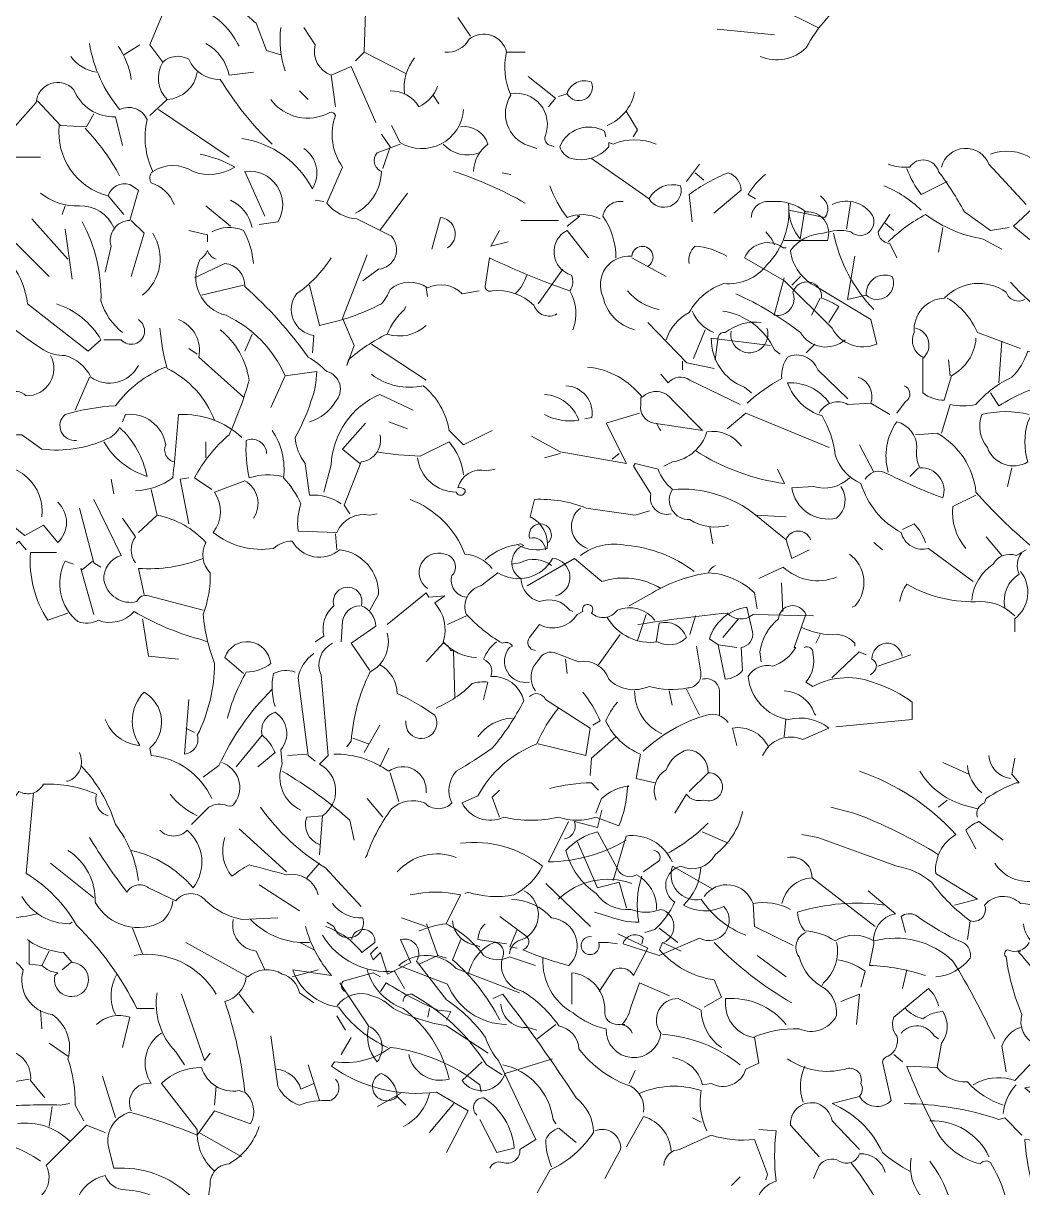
# Model space of a CAD drawing. Header units: millimetres. Extents: x 922141 to 965068, y 34629 to 256118.
# Drawn here: x 928209 to 929856, y 247158 to 249077 of the extents above; entities that cross this region are included whole.
import ezdxf

# ---------------------------------------------------------------- set-up
doc = ezdxf.new("R2010")
doc.units = ezdxf.units.MM
doc.layers.add('HATCH', color=8, linetype='Continuous', lineweight=5)
doc.layers.add('MCA__ PISCINA ELEV.', color=91, linetype='Continuous')

# ---------------------------------------------------------------- blocks, each defined once
blk = doc.blocks.new('5')
at = {"layer": 'HATCH'}
for points in [[(626992.1, 356094.1, -0.065094), (626906.7, 356200.8, -0.302765), (626854.6, 356233.9, 0.329666), (626811.9, 356229.2), (626790.6, 356257.6), (626819, 356326.4, -0.571198), (626811.9, 356388, -0.195877), (626880.7, 356347.7, -0.07106), (626911.5, 356350.1, 0.06337), (626966, 356293.2), (626982.6, 356248.2), (627006.3, 356241.1)], [(626164.8, 356286.1), (626098.5, 356319.3), (626098.5, 356312.2, -0.190887), (626013.1, 356324, -0.833832), (626074.8, 356340.6), (626091.4, 356326.4)], [(626271.5, 356343, -0.287735), (626221.7, 356338.2, 0.117233), (626145.9, 356252.9, -0.302765), (626070, 356238.7)], [(626819, 356326.4, -0.291199), (626935.2, 356260), (626937.6, 356255.3)], [(627006.3, 356286.1, 0.105927), (627013.4, 356215)], [(627096.4, 356155.7), (627089.3, 356207.9, -0.396423), (627063.2, 356257.6), (627044.2, 356286.1)], [(627409.2, 356245.8), (627378.4, 356245.8, 0.544022), (627316.8, 356267.1, -0.302765), (627276.5, 356245.8)], [(626691, 356260, 0.131805), (626740.8, 356151, -0.438385), (626785.9, 356134.4, 0.164673), (626795.3, 356049.1, 0.369919), (626793, 356030.1, -0.230438), (626830.9, 355994.5)], [(626738.5, 356255.3, -0.114899), (626759.8, 356200.8)], [(626883, 356260, -0.222656), (626921, 356207.9), (626961.3, 356212.6)], [(626702.9, 356212.6, -0.205246), (626660.2, 356238.7)], [(627226.7, 356236.3, 0.195877), (627210.1, 356177.1)], [(627378.4, 356245.8, 0.165054), (627385.5, 356174.7, 0.489075), (627414, 356091.7), (627428.2, 356087)], [(626811.9, 356229.2, 0.342072), (626819, 356167.6)], [(626868.8, 356212.6, -0.349213), (626819, 356167.6), (626790.6, 356141.5)], [(627478, 356177.1, 0.929489), (627518.3, 356196, 0.453766), (627478, 356177.1)], [(626745.6, 356091.7), (626733.7, 356139.1, -0.314392), (626665, 356184.2, 0.655212), (626603.3, 356162.8), (626546.5, 356098.8)], [(627264.7, 356188.9, -0.197815), (627233.8, 356155.7, 0.274292), (627186.4, 356181.8)], [(627589.4, 356179.4, -0.24614), (627544.4, 356124.9)], [(626989.7, 356167.6, 0.375092), (627086.9, 356146.2, -0.4142), (627096.4, 356141.5, 0.245529), (627108.2, 356056.2), (627082.1, 355996.9, 0.207123), (627131.9, 355970.8), (627188.8, 355942.4, -0.615067), (627167.5, 355887.9), (627141.4, 355868.9)], [(627385.5, 356177.1, -0.579788), (627442.4, 356108.3, 0.5), (627451.9, 356091.7), (627456.7, 356089.4)], [(627307.3, 356151, -0.561676), (627203, 356096.5), (627188.8, 356124.9)], [(626641.3, 356124.9, 0.374222), (626721.9, 356008.8), (626747.9, 355978)], [(627302.6, 356122.5, -0.374222), (627347.6, 356094.1, 0.230225), (627323.9, 356049.1)], [(627624.9, 356094.1, 0.200851), (627553.8, 356094.1), (627546.7, 356096.5), (627546.7, 356089.4, -0.283035), (627485.1, 356070.4, -0.25), (627466.1, 356089.4, -0.461945), (627539.6, 356115.4), (627542, 356105.9)], [(626683.9, 356120.2, -0.065247), (626740.8, 356041.9)], [(627044.2, 356087, -0.403595), (627058.4, 356020.6, 0.235565), (626942.3, 356103.6)], [(626368.7, 356056.2, -0.731125), (626446.9, 356060.9), (626508.5, 355994.5)], [(626449.3, 356077.5, -0.236053), (626518, 356070.4, -0.123093), (626548.8, 356091.7), (626555.9, 356079.9)], [(627203, 356094.1), (627165.1, 356079.9, 0.509216), (627172.2, 356049.1, -0.268585), (627129.6, 355980.3)], [(627274.1, 356094.1, 0.311981), (627333.4, 356079.9)], [(626281, 356060.9, 0.109772), (626316.5, 356056.2, -0.639832), (626363.9, 356049.1, -0.032562), (626406.6, 355982.7), (626449.3, 355951.9), (626480.1, 355956.6)], [(626610.5, 356072.8), (626555.9, 356072.8, -0.205246), (626537, 356060.9), (626532.2, 356060.9)], [(626795.3, 356049.1, -0.291199), (626861.7, 356049.1, 0.236053), (626930.4, 356056.2, 0.083267), (626873.6, 356077.5)], [(626311.8, 356053.8, 0.085083), (626335.5, 356011.1), (626378.2, 356032.5)], [(626980.2, 355975.6), (626947, 356049.1, -0.630219), (627001.6, 355966.1), (626970.7, 355961.4)], [(627290.7, 356049.1, -0.052475), (627409.2, 355996.9)], [(627719.8, 355980.3), (627764.8, 356018.2, 0.32254), (627743.5, 356046.7, 0.069565), (627679.5, 356011.1), (627684.2, 355966.1)], [(627805.1, 356044.3, 0.099014), (627776.6, 356011.1), (627788.5, 356004)], [(626273.9, 356025.4, -0.09819), (626335.5, 355985.1)], [(626721.9, 356008.8, -0.4142), (626757.4, 356027.7), (626771.6, 356018.2), (626757.4, 355968.5, 0.486938), (626726.6, 355925.8), (626717.1, 355883.1)], [(627449.5, 356025.4, 0.07016), (627478, 355973.2, -0.215668), (627532.5, 355970.8)], [(627613.1, 356004, 0.867294), (627665.2, 356025.4, 0.356949), (627613.1, 356004)], [(626136.4, 355937.7, -0.173203), (626117.4, 355985.1), (626176.7, 355973.2, 0.388977), (626174.3, 356004), (626169.6, 356008.8)], [(626610.5, 356013.5, 0.188675), (626674.5, 355992.2, -0.310455), (626731.3, 355956.6)], [(626188.5, 355994.5, -0.361374), (626252.5, 355980.3, -0.926025), (626219.4, 355949.5, 0.154739), (626174.3, 355947.1, 0.227997), (626119.8, 355918.7, 0.25296), (626162.5, 355859.4), (626252.5, 355804.9), (626262, 355764.6, -0.386215), (626188.5, 355790.7), (626110.3, 355868.9), (626044, 355906.8, -0.47821), (626108, 355923.4), (626112.7, 355923.4)], [(626636.5, 355831, -0.184586), (626710, 355771.7), (626688.7, 355752.8), (626589.1, 355831, 0.252197), (626513.3, 355937.7), (626487.2, 355959), (626518, 355987.4, -0.183746), (626567.8, 355932.9), (626624.7, 355876)], [(626923.3, 356001.7, -0.23912), (626958.9, 355956.6)], [(627558.6, 355906.8, 0.148438), (627537.2, 355975.6, -0.418976), (627570.4, 355999.3)], [(627843, 355996.9, -0.223068), (627807.5, 355895, -0.255432), (627736.3, 355864.2, 0.189514), (627679.5, 355816.8, 0.200989), (627641.5, 355771.7)], [(627781.4, 355973.2, -0.449585), (627814.6, 355999.3, -0.192581), (627871.5, 355982.7, -0.544022), (627907, 355935.3), (627835.9, 355935.3)], [(626283.4, 355978), (626264.4, 355949.5, 0.380188), (626283.4, 355930.5), (626295.2, 355906.8)], [(626281, 355932.9, -0.075439), (626342.6, 355978, 0.118683), (626437.4, 355937.7), (626468.2, 355921.1)], [(627255.2, 355921.1), (627269.4, 355973.2, -0.708466), (627281.3, 355923.4)], [(626679.2, 355966.1, -0.129623), (626710, 355835.7, 0.15686), (626745.6, 355783.6)], [(626961.3, 355897.4, 0.10788), (626944.7, 355951.9, 0.232346), (626892.5, 355949.5)], [(627513.5, 355906.8), (627478, 355951.9, 0.674728), (627485.1, 355878.4, -0.265564), (627482.7, 355852.3, -0.223816), (627487.5, 355788.3)], [(626190.9, 355947.1, 0.1409), (626257.3, 355821.5)], [(626795.3, 355947.1, -0.383881), (626778.7, 355845.2)], [(626899.6, 355904.5, -0.219635), (626885.4, 355918.7, -0.162277), (626873.6, 355904.5, 0.491928), (626916.2, 355812, -0.18132), (627013.4, 355712.5)], [(627148.5, 355911.6), (627108.2, 355807.3), (627127.2, 355762.3), (627115.3, 355729.1), (627117.7, 355738.6, -0.068375), (627181.7, 355781.2, -0.111496), (627210.1, 355821.5), (627212.5, 355826.3)], [(627589.4, 355788.3, -0.288467), (627537.2, 355842.8, -0.581146), (627584.6, 355909.2, -1.68454), (627610.7, 355892.6)], [(627679.5, 355897.4, -0.265564), (627688.9, 355925.8, -0.124008), (627741.1, 355909.2)], [(626864.1, 355873.7), (626913.9, 355897.4, -0.398468), (626947, 355859.4, -0.055374), (627051.3, 355743.3, -0.060379), (627082.1, 355719.6, -0.566177), (627096.4, 355669.8, -0.192581), (627053.7, 355636.6)], [(627089.3, 355906.8, -0.101715), (627032.4, 355847.6, 0.573914), (627060.8, 355778.8), (627058.4, 355750.4)], [(627461.4, 355814.4, -0.480621), (627423.5, 355828.6, 0.216949), (627354.7, 355852.3, -0.535172), (627342.9, 355859.4), (627350, 355906.8, 0.027832), (627482.7, 355852.3)], [(627411.6, 355878.4, -0.132248), (627392.7, 355847.6)], [(627835.9, 355873.7), (627819.3, 355812, 0.583817), (627850.1, 355850, -0.904022), (627897.5, 355840.5, -0.069427), (627926, 355826.3), (627909.4, 355800.2)], [(627971, 355845.2, 0.811798), (628013.7, 355876, 0.561981), (627971, 355845.2)], [(626506.2, 355838.1, -0.46698), (626475.4, 355850, 0.371078), (626373.4, 355840.5, 0.419769), (626323.7, 355783.6, 0.4142), (626337.9, 355743.3)], [(626482.5, 355866.5, 0.060379), (626615.2, 355755.1, 0.14119), (626650.8, 355745.7, -0.219635), (626693.4, 355710.1, 0.458389), (626771.6, 355729.1)], [(627053.7, 355861.8), (627070.3, 355795.4, 0.069427), (627172.2, 355831, 0.090164), (627186.4, 355854.7, -0.345688), (627248.1, 355857.1, -0.32518), (627305, 355847.6), (627333.4, 355852.3)], [(627577.5, 355852.3, 0.17009), (627629.7, 355821.5)], [(626209.9, 355771.7, -0.470993), (626136.4, 355783.6, 0.058823), (626029.7, 355847.6)], [(626378.2, 355840.5, -0.159775), (626427.9, 355783.6), (626499.1, 355757.5)], [(626008.4, 355819.1, -0.250229), (626093.7, 355755.1), (626103.2, 355748)], [(627684.2, 355819.1, 0.203461), (627719.8, 355783.6)], [(626771.6, 355804.9, -1.153), (626743.2, 355771.7), (626714.8, 355771.7)], [(626838, 355804.9, -0.36293), (626871.2, 355743.3), (626944.7, 355676.9)], [(627181.7, 355781.2, 0.276978), (627245.7, 355795.4)], [(627798, 355800.2, 0.195877), (627738.7, 355783.6, 0.4142), (627726.9, 355776.5), (627722.1, 355738.6)], [(626326, 355790.7, -0.618027), (626337.9, 355740.9), (626337.9, 355684, 0.162277), (626373.4, 355672.2), (626385.3, 355712.5, 0.259125), (626425.6, 355774.1)], [(626807.2, 355790.7, 0.04715), (626819, 355724.3, -0.188675), (626897.3, 355639)], [(626906.7, 355788.3, -0.184753), (626954.2, 355705.4, -0.04274), (626921, 355615.3, 0.091156), (626864.1, 355544.2), (626892.5, 355525.2)], [(627748.2, 355786, 1.28154), (627807.5, 355790.7)], [(626086.6, 355762.3), (625989.4, 355774.1, 0.314713), (626044, 355693.5), (626055.8, 355684)], [(626048.7, 355667.4, -0.067123), (626105.6, 355707.7, -0.178345), (626115.1, 355743.3, -0.445053), (626164.8, 355722), (626214.6, 355674.6)], [(626368.7, 355617.7), (626382.9, 355665.1, 0.111099), (626425.6, 355665.1, -0.1091), (626484.8, 355710.1, 0.122009), (626510.9, 355752.8, -0.388336), (626551.2, 355700.6, 0.081543), (626463.5, 355662.7), (626449.3, 355684)], [(626627.1, 355745.7, -0.571945), (626586.8, 355679.3, 0.380188), (626555.9, 355681.7, 0.165009), (626510.9, 355636.6, 0.14357), (626510.9, 355570.3, -0.469528), (626444.5, 355594, -0.260544), (626435.1, 355648.5, -0.122192), (626513.3, 355648.5)], [(625785.6, 355726.7, -0.204407), (625875.7, 355676.9, -0.476395), (625925.4, 355672.2), (625975.2, 355622.4), (625894.6, 355634.3, -0.4142), (625873.3, 355665.1), (625873.3, 355676.9)], [(626816.7, 355726.7, 0.140045), (626733.7, 355662.7, 0.060287), (626650.8, 355648.5, 0.737045), (626669.7, 355605.8)], [(626989.7, 355660.3), (627013.4, 355712.5), (627065.6, 355719.6, -0.083481), (627056.1, 355669.8, -0.048264), (627030, 355610.6, 0.145218), (627046.6, 355567.9), (627053.7, 355515.7, -0.169571), (627105.8, 355501.5)], [(625906.5, 355714.8), (625918.3, 355700.6, -0.388977), (625953.9, 355705.4), (626036.8, 355665.1)], [(626183.8, 355667.4, 0.264359), (626115.1, 355700.6, 0.233627), (626172, 355646.1, -0.111099), (626193.3, 355582.1, 0.208679), (626236, 355534.7, 0.198318), (626302.3, 355454.1, 0.425964), (626347.4, 355428), (626420.8, 355373.5)], [(626231.2, 355710.1, -0.4142), (626252.5, 355667.4), (626283.4, 355648.5)], [(627155.6, 355714.8, 0.223526), (627241, 355695.9, -0.183273), (627283.6, 355622.4), (627307.3, 355598.7), (627354.7, 355622.4)], [(625714.5, 355681.7, -0.294098), (625771.4, 355639, -0.162277), (625714.5, 355648.5)], [(625750, 355695.9, -0.4505), (625792.7, 355643.7), (625780.9, 355641.4)], [(626307.1, 355695.9, -0.639832), (626309.4, 355669.8), (626295.2, 355650.9)], [(627224.4, 355655.6), (627169.8, 355681.7, 0.288162), (627089.3, 355565.5), (627077.4, 355520.5)], [(626167.2, 355650.9, -0.42395), (626214.6, 355665.1), (626252.5, 355667.4)], [(626830.9, 355570.3, -0.468369), (626816.7, 355598.7, 0.402542), (626750.3, 355648.5), (626745.6, 355636.6)], [(626942.3, 355610.6, 0.201752), (626838, 355648.5, -0.004105), (626828.5, 355544.2, -0.15036), (626766.9, 355522.9)], [(626281, 355553.7, -0.226822), (626295.2, 355636.6, -0.33725), (626328.4, 355594, 0.162277), (626333.1, 355560.8, -0.523941), (626371.1, 355511, -0.027023), (626273.9, 355553.7, 0.362045), (626243.1, 355541.8)], [(626714.8, 355603.4, 0.187027), (626785.9, 355546.6, 0.158066), (626740.8, 355627.1, -0.183273), (626719.5, 355608.2, -0.142853), (626612.8, 355591.6), (626579.6, 355615.3, 0.156754), (626515.6, 355594)], [(626992.1, 355622.4, -0.17868), (627011, 355544.2, -0.077118), (627039.5, 355501.5, 0.109772), (627034.7, 355456.5), (627098.7, 355454.1, -0.366302), (627153.3, 355482.6), (627165.1, 355484.9)], [(626039.2, 355596.3, 0.287735), (625982.3, 355620, -0.28511), (625925.4, 355570.3), (625911.2, 355563.2)], [(626586.8, 355425.7), (626574.9, 355439.9, -0.359619), (626515.6, 355432.8, -0.03981), (626425.6, 355520.5, 0.243484), (626361.6, 355617.7), (626326, 355615.3)], [(627008.7, 355546.6, 0.128601), (626954.2, 355544.2, -0.07106), (626949.4, 355605.8, -0.5), (626982.6, 355586.9), (626982.6, 355584.5)], [(627169.8, 355615.3, -0.445923), (627139, 355570.3), (627110.6, 355499.2), (627120.1, 355484.9)], [(627165.1, 355586.9, 0.02652), (627236.2, 355579.7), (627283.6, 355603.4, -0.156097), (627307.3, 355548.9)], [(625963.4, 355589.2, 0.109772), (626110.3, 355534.7), (626098.5, 355558.4)], [(625923.1, 355484.9, -0.571426), (625889.9, 355518.1), (625861.4, 355563.2), (625863.8, 355567.9), (625901.7, 355558.4, 0.128281), (625925.4, 355525.2, 0.610291), (625953.9, 355475.5, 0.213028), (626017.9, 355466)], [(626638.9, 355503.9, -0.43042), (626638.9, 355437.5), (626615.2, 355466), (626584.4, 355449.4, -0.225433), (626520.4, 355563.2, -0.515198), (626612.8, 355480.2)], [(627231.5, 355577.4, 0.372406), (627295.5, 355520.5, 1), (627309.7, 355525.2, 0.236053), (627297.8, 355527.6, -0.406204), (627345.2, 355556), (627359.5, 355558.4)], [(625925.4, 355525.2, -0.189346), (626062.9, 355482.6), (626112.7, 355480.2)], [(626217, 355544.2, -0.276978), (626157.7, 355530), (626122.2, 355527.6, 0.438309), (626195.7, 355477.8, 0.402649), (626202.8, 355530)], [(626961.3, 355477.8, 0.441986), (626947, 355539.4), (626897.3, 355520.5, -0.321045), (626894.9, 355454.1, 0.212204), (626994.4, 355428, -0.178864), (627025.3, 355439.9, 0.475876), (627103.5, 355425.7, -0.382843), (627167.5, 355352.2), (627153.3, 355326.1)], [(625671.8, 355432.8, 0.190704), (625719.2, 355428, 0.32045), (625690.8, 355480.2), (625697.9, 355508.6, -0.108139), (625783.2, 355494.4), (625863.8, 355482.6), (625887.5, 355489.7)], [(626425.6, 355515.7), (626387.7, 355496.8, 0.212433), (626409, 355428)], [(626698.2, 355508.6), (626743.2, 355416.2, 0.352264), (626714.8, 355375.9, 0.436615), (626769.3, 355340.3, -0.4142), (626788.2, 355349.8), (626878.3, 355326.1)], [(627354.7, 355394.9, 0.195877), (627309.7, 355418.6, 0.210526), (627219.6, 355508.6)], [(625773.7, 355494.4, 0.601303), (625785.6, 355428)], [(626062.9, 355482.6), (626112.7, 355442.3, -0.707504), (626153, 355442.3)], [(626342.6, 355437.5, 0.105927), (626323.7, 355468.3), (626304.7, 355458.9)], [(626745.6, 355477.8), (626766.9, 355447, 0.337067), (626766.9, 355404.3)], [(626802.5, 355482.6, -0.162277), (626883, 355437.5, 0.333328), (626890.2, 355387.7, -0.094925), (626878.3, 355319, 0.06897), (626897.3, 355238.4, -0.113541), (626868.8, 355119.9, -0.475571), (626847.5, 355089.1), (626854.6, 355179.2)], [(627447.2, 355437.5, 1.742661), (627416.4, 355444.6, -0.489075), (627442.4, 355425.7)], [(625773.7, 355416.2, -0.221848), (625849.6, 355432.8, -0.14212), (625961, 355390.1)], [(627342.9, 355409.1, -0.154541), (627402.1, 355435.2), (627406.9, 355432.8, 0.63501), (627402.1, 355378.3, 0.330444), (627432.9, 355340.3, -0.330673), (627482.7, 355326.1), (627487.5, 355323.8)], [(625906.5, 355361.7, 0.219223), (625809.3, 355373.5), (625764.3, 355411.5), (625686, 355366.4)], [(626217, 355418.6, -0.439896), (626226.5, 355333.2), (626221.7, 355330.9)], [(626418.5, 355342.7, -0.224854), (626454, 355402, -0.369919), (626491.9, 355416.2), (626508.5, 355425.7)], [(626496.7, 355418.6), (626501.4, 355420.9, 0.295303), (626496.7, 355385.4, 0.310745), (626473, 355330.9)], [(626655.5, 355321.4), (626622.3, 355309.5, -0.164963), (626593.9, 355420.9), (626636.5, 355420.9)], [(626878.3, 355411.5, -0.111862), (626771.6, 355394.9), (626781.1, 355352.2)], [(627312.1, 355347.5, -0.465973), (627288.4, 355383, 0.599991), (627276.5, 355418.6, 0.868866), (627248.1, 355361.7)], [(627416.4, 355207.6, -0.707504), (627383.2, 355264.5), (627387.9, 355266.9, 0.4142), (627371.3, 355271.6, -0.068298), (627312.1, 355319, -0.445358), (627335.8, 355366.4), (627364.2, 355387.7, 0.43335), (627454.3, 355411.5, -0.847122), (627459, 355349.8)], [(625726.3, 355399.6, 0.293442), (625674.2, 355404.3), (625660, 355402)], [(625996.6, 355399.6, 0.199997), (625984.7, 355387.7, 0.099014), (625892.3, 355354.6), (625854.3, 355333.2)], [(626067.7, 355378.3), (626108, 355397.2, 0.29216), (626195.7, 355380.6)], [(626665, 355402), (626650.8, 355406.7, 0.351456), (626672.1, 355307.2, 0.213242), (626705.3, 355309.5, 0.311981), (626764.5, 355323.8, 0.064545), (626871.2, 355278.7), (626885.4, 355274)], [(625984.7, 355387.7, -0.180374), (626060.6, 355354.6), (626065.3, 355328.5)], [(626499.1, 355390.1, -0.416779), (626489.6, 355311.9), (626489.6, 355290.6)], [(626300, 355340.3, -0.131805), (626311.8, 355368.8, 0.144669), (626432.7, 355340.3, -0.202515), (626489.6, 355316.6)], [(627063.2, 355274), (627077.4, 355283.5, -0.291199), (627094, 355333.2, -1.369736), (627139, 355333.2, -0.310577), (627162.7, 355300), (627122.4, 355271.6), (627153.3, 355226.6)], [(627328.7, 355247.9, -0.206955), (627274.1, 355274, 0.265884), (627259.9, 355338), (627276.5, 355349.8), (627250.4, 355347.5), (627245.7, 355354.6), (627181.7, 355302.4)], [(627425.8, 355259.8, -0.608597), (627416.4, 355281.1), (627432.9, 355302.4, 0.398361), (627494.6, 355319), (627504.1, 355323.8, -1.838135), (627518.3, 355321.4, 0.452606), (627560.9, 355326.1, -0.342133), (627622.6, 355309.5)], [(627800.3, 355086.7, -0.411011), (627866.7, 355112.8), (627909.4, 355131.8, 0.236053), (627843, 355146, -0.344452), (627776.6, 355217.1, -0.343094), (627816.9, 355233.7, 0.174149), (627854.9, 355264.5), (627852.5, 355264.5), (627871.5, 355319, 0.795105), (627826.4, 355311.9, 0.184158), (627795.6, 355257.4), (627798, 355240.8)], [(625868.6, 355302.4, -0.01561), (626015.5, 355321.4, 0.396576), (626058.2, 355319), (626157.7, 355316.6)], [(627136.7, 355333.2, 0.392273), (627108.2, 355307.2), (627105.8, 355274)], [(627726.9, 355269.2), (627738.7, 355212.3, 0.200851), (627767.2, 355226.6), (627764.8, 355264.5, 0.4142), (627783.8, 355290.6), (627774.3, 355330.9, 0.293182), (627712.6, 355278.7), (627726.9, 355269.2)], [(627544.4, 355314.3, 0.31044), (627627.3, 355274, 0.343094), (627674.7, 355281.1, 0.395645), (627629.7, 355304.8), (627624.9, 355274)], [(627864.3, 355297.7, 0.123093), (627923.6, 355285.8, -0.200851), (627952, 355271.6), (627952, 355266.9)], [(627181.7, 355288.2, -0.351135), (627153.3, 355224.2, 0.097107), (627122.4, 355110.4), (627115.3, 355100.9)], [(626918.6, 355148.3, -0.07106), (626949.4, 355224.2, 0.162277), (626989.7, 355238.4, 0.808411), (626913.9, 355247.9), (626944.7, 355221.8)], [(627091.6, 355271.6, 0.408936), (627072.7, 355219.5), (627084.5, 355086.7), (627070.3, 355072.5, -0.562729), (627075, 354987.2), (627070.3, 354923.2)], [(627361.8, 355274, 0.133911), (627340.5, 355245.5, -0.4142), (627352.4, 355217.1, -0.357651), (627406.9, 355176.8, -0.055939), (627354.7, 355098.6, -0.018173), (627295.5, 355060.6, 0.312881), (627288.4, 355008.5, -0.422043), (627243.3, 355008.5, 0.276978), (627188.8, 354999, 0.073212), (627148.5, 354923.2), (627146.1, 354918.4)], [(627245.7, 355240.8), (627274.1, 355271.6, -0.236053), (627286, 355259.8), (627290.7, 355259.8), (627293.1, 355181.5)], [(627425.8, 355193.4, -0.379791), (627430.6, 355243.2, -0.4142), (627461.4, 355255), (627496.9, 355240.8, -0.389816), (627546.7, 355212.3, 0.312363), (627613.1, 355200.5, 0.116379), (627677.1, 355198.1, 0.450806), (627698.4, 355224.2), (627691.3, 355266.9)], [(627869.1, 355264.5, -0.618027), (627883.3, 355255, -0.236053), (627871.5, 355207.6), (627883.3, 355200.5, -0.229126), (627987.6, 355205.2, -0.081085), (628046.9, 355174.4), (628046.9, 355146), (627921.2, 355134.1)], [(628030.3, 355250.3, 0.949219), (627980.5, 355245.5, -0.561981), (627982.9, 355224.2), (627978.1, 355219.5)], [(627060.8, 355255, 0.186035), (627034.7, 355214.7), (627051.3, 355086.7), (627063.2, 355077.2)], [(627030, 355224.2, 0.204086), (626994.4, 355221.8, 0.128601), (626996.8, 355167.3)], [(627169.8, 355236.1, -0.265564), (627198.3, 355188.6, -0.053894), (627259.9, 355153.1, -1.404007), (627212.5, 355143.6)], [(627262.3, 355164.9, 0.100723), (627321.5, 355205.2, -0.099014), (627347.6, 355207.6), (627340.5, 355179.2)], [(627700.8, 355212.3, -0.512512), (627729.2, 355191), (627729.2, 355153.1)], [(626717.1, 355146, 0.294098), (626774, 355103.3, -0.356445), (626781.1, 355191, -0.515518), (626790.6, 355098.6), (626793, 355086.7, -0.26799), (626892.5, 355015.6)], [(626992.1, 355195.8, 0.089996), (626904.4, 355070.1), (626878.3, 355051.2)], [(627416.4, 355183.9, -0.526016), (627442.4, 355179.2), (627515.9, 355131.8), (627508.8, 355086.7), (627430.6, 355105.7)], [(627504.1, 355191, -0.073669), (627532.5, 355143.6), (627520.7, 355136.5)], [(627589.4, 355193.4, 0.295624), (627634.4, 355122.3)], [(627835.9, 355193.4, -0.312363), (627885.7, 355155.5), (627888, 355153.1)], [(627463.8, 355164.9, 0.07106), (627428.2, 355105.7, 0.175064), (627331, 355020.4), (627305, 355008.5, 0.402115), (627373.7, 354984.8, 0.105255), (627463.8, 354984.8, 0.153839), (627525.4, 354984.8), (627563.3, 354970.6, 0.094879), (627577.5, 355034.6), (627579.9, 355036.9, 0.149368), (627534.9, 355015.6), (627525.4, 354991.9)], [(627560.9, 355174.4, 0.078461), (627542, 355143.6, 0.192581), (627598.9, 355089.1), (627591.8, 355048.8), (627622.6, 355041.7)], [(627039.5, 354996.7, -0.392685), (627008.7, 355072.5), (627006.3, 355096.2, 0.462433), (626996.8, 355157.8, 0.388611), (626975.5, 355119.9), (626932.8, 355067.8)], [(627387.9, 355148.3, 0.228745), (627331, 355117.5)], [(627603.6, 355093.8, -0.120819), (627707.9, 355153.1, -0.32045), (627743.5, 355141.2)], [(627809.8, 355100.9, 0.333328), (627750.6, 355131.8), (627757.7, 355103.3)], [(626975.5, 355119.9, -0.133911), (626996.8, 355091.5), (626968.4, 355067.8)], [(626446.9, 355086.7, 0.359894), (626482.5, 355048.8)], [(626674.5, 355091.5, -0.442062), (626655.5, 355044.1), (626653.1, 355044.1)], [(627245.7, 355025.1, 0.657059), (627184.1, 355060.6, 0.158676), (627094, 355089.1)], [(627624.9, 355013.2, -0.381241), (627641.5, 355063, -0.242432), (627677.1, 355096.2, -0.411041), (627710.3, 355058.3, -1.205917), (627703.2, 355013.2, -0.302765), (627674.7, 355022.7), (627655.8, 354991.9)], [(626411.4, 355070.1, 0.19429), (626435.1, 355025.1)], [(626427.9, 354984.8, -0.4142), (626439.8, 355008.5), (626442.2, 355015.6, -0.054977), (626491.9, 355041.7), (626496.7, 355041.7), (626484.8, 355055.9), (626489.6, 355082)], [(626676.8, 355070.1, -0.119873), (626733.7, 354972.9, -0.140823), (626771.6, 354880.5)], [(626909.1, 355074.9, -0.509735), (626930.4, 355008.5, -0.4142), (626918.6, 355003.8, 0.236053), (626887.8, 355001.4), (626859.3, 354972.9)], [(626233.6, 355060.6, -0.127472), (626392.4, 354956.4, 0.28537), (626359.2, 354892.4), (626427.9, 354849.7), (626390, 354840.2)], [(626333.1, 355060.6, 0.178864), (626401.9, 355006.1), (626427.9, 354999)], [(627008.7, 355060.6, -0.050766), (627120.1, 354980.1), (627127.2, 354946.9)], [(626721.9, 354987.2, -0.424515), (626702.9, 355022.7, 0.116867), (626615.2, 355039.3, -0.427689), (626574.9, 355027.5, 0.056946), (626548.8, 354977.7, 0.228043), (626541.7, 354927.9, -0.133911), (626525.1, 354880.5, -0.309006), (626456.4, 354909)], [(627449.5, 355032.2, -0.063126), (627518.3, 355041.7), (627530.1, 355029.8)], [(626598.6, 355025.1), (626586.8, 354892.4, -0.126938), (626669.7, 354807, -0.08429), (626769.3, 354669.6), (626797.7, 354669.6)], [(626868.8, 354987.2, -0.109772), (626823.8, 355022.7)], [(625809.3, 354996.7), (625802.2, 354968.2), (625764.3, 354977.7, -0.457672), (625747.7, 354949.2)], [(626363.9, 354923.2, 0.047653), (626224.1, 354991.9), (626186.2, 355001.4)], [(626973.1, 355001.4, 0.104599), (627079.8, 354901.8), (627139, 354837.8)], [(627767.2, 354994.3, -0.179291), (627722.1, 354923.2, -0.400864), (627665.2, 354904.2, 0.659393), (627655.8, 354845, -0.093369), (627622.6, 354799.9), (627606, 354795.2)], [(626425.6, 354932.7), (626409, 354963.5, -0.105927), (626430.3, 354977.7), (626470.6, 354946.9)], [(627075, 354987.2), (627049, 354984.8, 0.4142), (627070.3, 354939.8)], [(627480.4, 354977.7), (627447.2, 354911.3, 0.129883), (627575.2, 354946.9)], [(627710.3, 354975.3, -0.072525), (627643.9, 354925.5)], [(625899.4, 354833.1, 0.286789), (625866.2, 354890, -0.355026), (625837.7, 354894.7), (625802.2, 354961.1, 0.140884), (625750, 354930.3, 0.188675), (625799.8, 354859.2, 0.273026), (625856.7, 354833.1, 0.190887), (625906.5, 354833.1, -0.694305), (625911.2, 354778.6)], [(626416.1, 354814.1, -0.074173), (626352.1, 354878.1, 0.134918), (626295.2, 354904.2), (626164.8, 354951.6), (626138.8, 354956.4)], [(626691, 354951.6, 0.024551), (626752.7, 354861.5, -0.444702), (626788.2, 354868.7), (626833.3, 354847.3, -0.477066), (626883, 354847.3, 0.14386), (626942.3, 354816.5), (627001.6, 354818.9)], [(626759.8, 354930.3, -0.162277), (626861.7, 354868.7, 0.401016), (626852.2, 354963.5, -0.422043), (626807.2, 354963.5)], [(627067.9, 354856.8, 0.407928), (627015.8, 354890, 0.002823), (626954.2, 354906.6, 0.039932), (626925.7, 354887.6, -0.257309), (626913.9, 354951.6)], [(627651, 354911.3, 0.339569), (627575.2, 354954), (627553.8, 354880.5)], [(627302.6, 354942.1, -0.199997), (627437.7, 354904.2, -0.15036), (627390.3, 354856.8, -0.124512), (627314.4, 354861.5), (627309.7, 354859.2)], [(625894.6, 354930.3, -0.5), (625904.1, 354913.7), (625878, 354894.7)], [(626115.1, 354918.4, -0.482544), (626155.4, 354885.2), (626259.7, 354804.7)], [(626655.5, 354930.3, -0.263596), (626700.5, 354845, 0.423767), (626811.9, 354814.1, 0.172653), (626828.5, 354847.3)], [(627295.5, 354918.4, 0.319672), (627198.3, 354894.7)], [(625991.8, 354866.3), (625925.4, 354904.2, 0.583786), (625972.8, 354849.7, 0.153824), (626046.3, 354790.4)], [(627698.4, 354901.8, -0.191666), (627670, 354840.2, 0.249695), (627736.3, 354837.8, -0.848816), (627696.1, 354785.7), (627629.7, 354757.3), (627570.4, 354776.2, -0.566177), (627603.6, 354785.7), (627601.2, 354776.2)], [(626119.8, 354833.1, 0.176163), (626058.2, 354842.6, 0.613464), (625977.6, 354854.4)], [(626155.4, 354885.2, 0.338043), (626105.6, 354842.6)], [(627463.8, 354849.7, -0.285538), (627584.6, 354875.8)], [(627601.2, 354887.6, 0.128769), (627596.5, 354811.8, -0.083481), (627546.7, 354821.2), (627523, 354828.4)], [(626247.8, 354863.9), (626292.8, 354826, 0.397079), (626257.3, 354776.2), (626250.2, 354740.7, -0.07016), (626342.6, 354724.1)], [(626605.7, 354826, -0.053406), (626555.9, 354818.9, 0.21463), (626499.1, 354842.6, 0.441071), (626439.8, 354840.2, -0.630219), (626416.1, 354814.1), (626411.4, 354783.3)], [(626579.6, 354854.4, 0.26712), (626657.9, 354809.4), (626662.6, 354811.8)], [(627219.6, 354856.8, -0.114365), (627302.6, 354856.8), (627278.9, 354809.4, 0.062256), (627233.8, 354797.5)], [(627406.9, 354863.9, -0.686554), (627397.4, 354781, 0.276978), (627383.2, 354759.6)], [(625641, 354821.2), (625686, 354788.1, -0.535172), (625678.9, 354766.7, 0.047256), (625754.8, 354740.7, 0.640396), (625726.3, 354818.9, 0.207474), (625660, 354849.7)], [(626456.4, 354619.8, 0.029816), (626387.7, 354747.8, 0.260925), (626257.3, 354781, 0.296661), (626193.3, 354781, 0.142853), (626143.5, 354797.5, -0.178864), (626131.7, 354828.4, -0.110352), (626276.2, 354840.2)], [(627091.6, 354842.6, 0.252609), (627141.4, 354818.9, -1.031723), (627094, 354804.7), (627082.1, 354811.8)], [(626359.2, 354721.7, 0.205246), (626416.1, 354752.5, 0.427887), (626397.1, 354781, -0.040466), (626326, 354823.6, 0.297256), (626302.3, 354821.2), (626309.4, 354795.2)], [(626928.1, 354816.5, 0.450653), (626966, 354764.4), (626980.2, 354733.5)], [(626956.5, 354816.5, 0.220718), (627053.7, 354778.6)], [(625321, 354804.7, 0.115112), (625363.7, 354724.1), (625299.7, 354733.5, 0.280411), (625375.5, 354671.9, 0.134369), (625456.1, 354605.6)], [(625396.9, 354783.3, -1), (625434.8, 354778.6), (625413.5, 354762, 0.148804), (625354.2, 354804.7)], [(625562.8, 354814.1, 0.354019), (625603.1, 354773.8), (625607.8, 354771.5)], [(626503.8, 354809.4, 0.178345), (626520.4, 354776.2, -0.123093), (626582, 354733.5, 0.469498), (626629.4, 354660.1, -0.327362), (626655.5, 354586.6, -0.091522), (626667.3, 354510.7), (626681.6, 354484.7)], [(627278.9, 354809.4, -0.11586), (627340.5, 354757.3, 0.276978), (627383.2, 354754.9), (627425.8, 354740.7)], [(627342.9, 354809.4, 0.197815), (627331, 354783.3), (627378.4, 354776.2)], [(625624.4, 354406.4, -0.4142), (625645.7, 354415.9, 0.535172), (625674.2, 354437.3), (625700.3, 354453.9), (625638.6, 354584.2, -0.101349), (625617.3, 354622.1, 0.093979), (625553.3, 354683.8), (625503.5, 354747.8, 0.700424), (625477.5, 354783.3), (625494.1, 354745.4), (625456.1, 354726.4), (625444.3, 354762), (625432.4, 354750.1), (625427.7, 354759.6), (625439.5, 354771.5)], [(625577, 354783.3), (625562.8, 354750.1, -0.096817), (625641, 354650.6)], [(625588.9, 354726.4, -0.239471), (625631.5, 354778.6, -0.535172), (625645.7, 354754.9, 0.448837), (625678.9, 354698, -0.101624), (625738.2, 354641.1, -0.336868), (625771.4, 354603.2, 0.147644), (625856.7, 354541.6, -0.312363), (625878, 354498.9)], [(625804.6, 354698), (625828.3, 354733.5, -0.40065), (625861.4, 354724.1), (625885.1, 354769.1), (625835.4, 354792.8)], [(625939.7, 354764.4), (625908.9, 354778.6), (625904.1, 354766.7, 0.183212), (625994.2, 354717), (626006, 354688.5), (625977.6, 354671.9)], [(625994.2, 354778.6, 0.069427), (626122.2, 354679)], [(626145.9, 354795.2, 0.506393), (626134, 354754.9, 0.209167), (626176.7, 354702.7, -0.255371), (626195.7, 354657.7, -0.402908), (626134, 354636.4, 0.110184), (626058.2, 354622.1, -0.394608), (626013.1, 354686.1, -0.243835), (626112.7, 354643.5)], [(626195.7, 354778.6, -0.276978), (626174.3, 354712.2), (626172, 354707.5)], [(626513.3, 354778.6, -0.4142), (626477.7, 354766.7, 0.618027), (626475.4, 354754.9, 0.069748), (626501.4, 354660.1, 0.386597), (626525.1, 354610.3), (626532.2, 354596.1), (626489.6, 354551, 0.199997), (626430.3, 354548.7), (626420.8, 354543.9)], [(626591.5, 354781, 0.126938), (626648.4, 354762), (626662.6, 354745.4, -2.801407), (626634.2, 354724.1), (626638.9, 354728.8, -0.184647), (626612.8, 354740.7), (626591.5, 354743), (626591.5, 354781), (626589.1, 354783.3), (626591.5, 354781)], [(626849.9, 354778.6), (626951.8, 354721.7, -0.331253), (627008.7, 354726.4, -0.281357), (627037.1, 354695.6), (627060.8, 354679)], [(627075, 354790.4, 0.288147), (627193.6, 354731.2), (627210.1, 354702.7)], [(627518.3, 354788.1, 3.659897), (627530.1, 354778.6, -0.062256), (627560.9, 354776.2)], [(626499.1, 354764.4), (626494.3, 354764.4, -0.068161), (626541.7, 354698), (626544.1, 354693.3)], [(626764.5, 354757.3, -0.312363), (626899.6, 354693.3)], [(625712.1, 354752.5, 0.287247), (625761.9, 354662.4, 0.123093), (625816.4, 354636.4, 0.976303), (625906.5, 354629.3, -0.635345), (625934.9, 354686.1), (625972.8, 354667.2, 0.24231), (626006, 354605.6)], [(626198, 354750.1, -0.108231), (626243.1, 354731.2), (626236, 354705.1)], [(627378.4, 354643.5, -0.305054), (627281.3, 354709.8), (627200.7, 354740.7, -0.399139), (627295.5, 354735.9), (627399.8, 354695.6)], [(625385, 354698, -0.442368), (625382.6, 354714.6), (625432.4, 354728.8), (625444.3, 354721.7)], [(625759.5, 354676.7), (625759.5, 354728.8, -0.385712), (625814, 354667.2, 0.477066), (625835.4, 354643.5, -0.33638), (625859.1, 354629.3)], [(626949.4, 354721.7, -0.311386), (626913.9, 354681.4, -0.057175), (626947, 354532.1, -0.353287), (626956.5, 354479.9), (626897.3, 354501.3), (626868.8, 354461, 0.031662), (626757.4, 354498.9, 0.432632), (626724.2, 354434.9), (626731.3, 354406.4, -0.213181), (626857, 354361.4), (626885.4, 354359)], [(626736.1, 354726.4, 0.249695), (626733.7, 354660.1)], [(627148.5, 354733.5, 0.232086), (627207.8, 354669.6, -0.182709), (627283.6, 354553.4, -0.435181), (627217.3, 354593.7)], [(625444.3, 354698), (625453.8, 354712.2, 0.042496), (625539.1, 354667.2), (625560.4, 354664.8), (625553.3, 354650.6)], [(625847.2, 354643.5), (625842.5, 354643.5, 0.143326), (625856.7, 354671.9), (625870.9, 354712.2), (625920.7, 354690.9)], [(626363.9, 354674.3, 0.135742), (626347.4, 354702.7), (626290.5, 354655.3, 0.292984), (626295.2, 354624.5, -0.350769), (626281, 354591.3, 0.265564), (626271.5, 354581.8), (626285.7, 354517.9, -0.492645), (626233.6, 354525), (626188.5, 354513.1, -0.188202), (626271.5, 354432.5, 0.060379), (626316.5, 354401.7)], [(625373.2, 354674.3, -0.343094), (625430.1, 354690.9, -0.119873), (625465.6, 354669.6, 0.072937), (625553.3, 354641.1), (625622, 354596.1)], [(625629.2, 354686.1), (625645.7, 354693.3, -0.020126), (625766.6, 354522.6, -0.233566), (625795.1, 354465.7, -0.147736), (625724, 354404.1), (625702.6, 354366.2)], [(626551.2, 354681.4, -0.323273), (626553.6, 354600.8, -0.421936), (626593.9, 354551), (626617.6, 354522.6)], [(626802.5, 354695.6, 0.238983), (626833.3, 354598.4), (626847.5, 354577.1)], [(627207.8, 354681.4, -0.45993), (627222, 354693.3, -0.128891), (627345.2, 354577.1), (627371.3, 354560.5)], [(626309.4, 354669.6, 0.135742), (626337.9, 354653, -0.15036), (626371.1, 354664.8, -0.317581), (626368.7, 354612.7), (626361.6, 354572.4)], [(627369, 354676.7, 0.427887), (627414, 354638.7), (627428.2, 354634)], [(626702.9, 354643.5, -0.28447), (626757.4, 354655.3), (626745.6, 354605.6)], [(625908.9, 354626.9, -0.154587), (626036.8, 354577.1)], [(626302.3, 354629.3, -0.517242), (626356.8, 354624.5), (626363.9, 354619.8)], [(626499.1, 354638.7, 0.236053), (626468.2, 354607.9), (626475.4, 354565.3)], [(626809.6, 354629.3, 0.418655), (626793, 354546.3, 0.58699), (626759.8, 354501.3)], [(626989.7, 354624.5), (627001.6, 354541.6, 0.213242), (627037.1, 354510.7, -0.113876), (627086.9, 354517.9, 0.548935), (627096.4, 354553.4)], [(627150.9, 354641.1, -0.481094), (627165.1, 354581.8, -0.236053), (627150.9, 354641.1)], [(625553.3, 354432.5), (625588.9, 354501.3), (625536.7, 354532.1, -0.190338), (625363.7, 354574.7), (625368.4, 354581.8, 0.198761), (625460.9, 354605.6, -0.137604), (625607.8, 354543.9), (625610.2, 354532.1)], [(626060.6, 354622.1), (626067.7, 354579.5), (626046.3, 354570, -0.485703), (625989.4, 354546.3), (625975.2, 354543.9, 0.302078), (625925.4, 354589)], [(626115.1, 354586.6, 0.218613), (626209.9, 354570, -0.630219), (626236, 354546.3, -0.323349), (626233.6, 354525)], [(627338.1, 354581.8), (627305, 354551, 0.620941), (627376.1, 354562.9), (627454.3, 354586.6)], [(625645.7, 354577.1, -0.316437), (625728.7, 354487), (625733.5, 354479.9)], [(626143.5, 354574.7, 0.201462), (626141.1, 354515.5)], [(626470.6, 354510.7, -0.131912), (626411.4, 354548.7, -0.252609), (626361.6, 354572.4), (626311.8, 354574.7, 0.040344), (626366.3, 354458.6, 0.173447), (626432.7, 354413.6, -0.442368), (626449.3, 354415.9, -0.127899), (626482.5, 354309.3)], [(626897.3, 354401.7, -0.2388), (626868.8, 354470.4), (626809.6, 354546.3, -0.19635), (626875.9, 354572.4, 0.381973), (626937.6, 354534.4), (626944.7, 354532.1)], [(626999.2, 354570, -0.298172), (627039.5, 354536.8), (627060.8, 354546.3)], [(626591.5, 354553.4), (626506.2, 354539.2), (626541.7, 354508.4, -0.022705), (626643.6, 354510.7), (626657.9, 354513.1)], [(627198.3, 354525, -1.246613), (627172.2, 354562.9, -0.271484), (627198.3, 354525)], [(625524.9, 354529.7, -0.225525), (625482.2, 354475.2)], [(625870.9, 354529.7, -0.186752), (625972.8, 354534.4, 0.162277), (625982.3, 354468.1)], [(626491.9, 354543.9, 0.175797), (626470.6, 354496.5)], [(625603.1, 354494.1, -0.705521), (625614.9, 354522.6, -0.227432), (625664.7, 354439.6), (625636.3, 354432.5), (625607.8, 354487)], [(626167.2, 354425.4), (626119.8, 354477.6, -0.52124), (626164.8, 354513.1, -0.265564), (626188.5, 354484.7), (626233.6, 354437.3)], [(626307.1, 354513.1, -0.078644), (626463.5, 354487), (626473, 354489.4), (626501.4, 354461)], [(625923.1, 354434.9, 0.313461), (625878, 354491.8), (625849.6, 354442)], [(625726.3, 354408.8, -0.111496), (625716.9, 354453.9, -0.209167), (625738.2, 354472.8), (625766.6, 354449.1)], [(625797.4, 354468.1, -0.561981), (625840.1, 354437.3), (625814, 354389.9)], [(626067.7, 354470.4), (626096.1, 354468.1, 0.057175), (626096.1, 354385.1, 0.162277), (626070, 354366.2), (626062.9, 354349.6)], [(626349.7, 354484.7, -0.302521), (626446.9, 354425.4)], [(626717.1, 354465.7), (626686.3, 354477.6), (626619.9, 354411.2, -0.481003), (626591.5, 354349.6, 0.189514), (626584.4, 354235.8), (626586.8, 354183.6, -0.225006), (626541.7, 354223.9), (626501.4, 354209.7), (626484.8, 354159.9)], [(626657.9, 354451.5, 0.233566), (626572.5, 354479.9)], [(626970.7, 354475.2, -0.183853), (626921, 354413.6, 0.432068), (626890.2, 354378, 0.082748), (626887.8, 354351.9, -0.191574), (626899.6, 354240.5, -0.063126), (626909.1, 354171.8, 0.426727), (626899.6, 354129.1), (626899.6, 354122)], [(625911.2, 354411.2, -0.388977), (625937.3, 354437.3), (625989.4, 354461, 0.105927), (626060.6, 354453.9), (626081.9, 354397), (626079.5, 354387.5)], [(626610.5, 354418.3, 0.142853), (626506.2, 354453.9, 0.087555), (626537, 354325.9), (626532.2, 354311.6), (626577.3, 354299.8)], [(626276.2, 354399.3, 0.361526), (626233.6, 354430.2, -0.489075), (626200.4, 354418.3, 0.37204), (626167.2, 354411.2), (626157.7, 354389.9)], [(626219.4, 354415.9, -0.06636), (626292.8, 354292.7), (626288.1, 354266.6)], [(626318.9, 354423, 0.236053), (626337.9, 354356.7), (626359.2, 354306.9), (626328.4, 354257.1)], [(626349.7, 354418.3, -0.148697), (626394.8, 354290.3, -0.668716), (626394.8, 354254.7), (626371.1, 354228.7)], [(626596.2, 354171.8, 0.211075), (626627.1, 354181.3), (626627.1, 354318.7, -0.315536), (626669.7, 354351.9, -0.265564), (626717.1, 354394.6, 0.32518), (626750.3, 354370.9, -0.206253), (626835.6, 354330.6), (626852.2, 354361.4)]]:
    blk.add_lwpolyline(points, format="xyb", dxfattribs=at)
for points in [[(627146.1, 356312.2), (627143.8, 356245.8), (627129.6, 356231.6)], [(627319.2, 356271.9), (627297.8, 356302.7)], [(625998.9, 356283.7), (626093.7, 356274.2)], [(626747.9, 356241.1), (626774, 356257.6)], [(627143.8, 356245.8), (627212.5, 356210.2)], [(627089.3, 356207.9), (627122.4, 356222.1), (627162.7, 356129.7)], [(627414, 356205.5), (627459, 356169.9), (627447.2, 356155.7)], [(627037.1, 356181.8), (627051.3, 356167.6)], [(626605.7, 356165.2), (626643.6, 356124.9), (626686.3, 356122.5), (626698.2, 356143.9)], [(627257.5, 356174.7), (627267, 356160.5)], [(627478, 356177.1), (627463.8, 356172.3)], [(626804.8, 356151), (626921, 356072.8)], [(627575.2, 356148.6), (627594.1, 356117.8), (627587, 356105.9)], [(627174.6, 356053.8), (627186.4, 356089.4), (627172.2, 356110.7)], [(627518.3, 356070.4), (627613.1, 356004)], [(627371.3, 356046.7), (627385.5, 356044.3)], [(627696.1, 356060.9), (627674.7, 356032.5)], [(627688.9, 356046.7), (627703.2, 356034.8)], [(627169.8, 355951.9), (627214.9, 356013.5)], [(626219.4, 355999.3), (626212.2, 355954.2)], [(626650.8, 355992.2), (626646, 355978)], [(626883, 355992.2), (626923.3, 355959)], [(627063.2, 356001.7), (627077.4, 355999.3)], [(626655.5, 355904.5), (626596.2, 355970.8)], [(626759.8, 355968.5), (626781.1, 355947.1), (626759.8, 355876)], [(627402.1, 355968.5), (627463.8, 355968.5)], [(627494.6, 355975.6), (627499.3, 355975.6), (627478, 355959)], [(627869.1, 355982.7), (627862, 355937.7)], [(626093.7, 355928.2), (626089, 355937.7), (626079.5, 355949.5)], [(626276.2, 355963.7), (626290.5, 355951.9)], [(626371.1, 355956.6), (626363.9, 355916.3)], [(626650.8, 355954.2), (626662.6, 355871.3)], [(626854.6, 355951.9), (626885.4, 355944.8), (626885.4, 355932.9)], [(627366.6, 355951.9), (627352.4, 355925.8), (627380.8, 355932.9)], [(627584.6, 355906.8), (627641.5, 355876)], [(627971, 355845.2), (627940.2, 355838.1), (627952, 355909.2)], [(626136.4, 355876), (626122.2, 355861.8)], [(627470.9, 355887.9), (627430.6, 355831)], [(626944.7, 355861.8), (626875.9, 355845.2)], [(627245.7, 355857.1), (627248.1, 355842.8)], [(627895.2, 355840.5), (627880.9, 355812)], [(625885.1, 355800.2), (625949.1, 355733.8), (625994.2, 355724.3)], [(626958.9, 355781.2), (626947, 355752.8)], [(627705.5, 355788.3), (627686.6, 355740.9)], [(626160.1, 355764.6), (626145.9, 355750.4)], [(626468.2, 355769.4), (626463.5, 355700.6)], [(626868.8, 355748), (626854.6, 355757.5)], [(627155.6, 355764.6), (627245.7, 355705.4)], [(626382.9, 355712.5), (626380.5, 355738.6)], [(625942, 355736.2), (625942, 355722)], [(626691, 355710.1), (626667.3, 355655.6)], [(625870.9, 355650.9), (625816.4, 355634.3), (625849.6, 355567.9), (625740.6, 355586.9), (625693.2, 355612.9)], [(626183.8, 355594), (626046.3, 355650.9), (626015.5, 355624.8)], [(625899.4, 355634.3), (625904.1, 355624.8), (625906.5, 355622.4)], [(627136.7, 355567.9), (627108.2, 355591.6), (627146.1, 355634.3)], [(627184.1, 355636.6), (627214.9, 355624.8)], [(626883, 355577.4), (626883, 355603.4)], [(625740.6, 355584.5), (625714.5, 355577.4)], [(625837.7, 355584.5), (625825.9, 355575)], [(626257.3, 355553.7), (626233.6, 355598.7)], [(626330.8, 355560.8), (626316.5, 355546.6)], [(626484.8, 355560.8), (626477.7, 355530)], [(626726.6, 355541.8), (626731.3, 355518.1)], [(626854.6, 355468.3), (626840.4, 355541.8), (626854.6, 355544.2)], [(626793, 355525.2), (626802.5, 355482.6), (626771.6, 355454.1)], [(626674.5, 355494.4), (626698.2, 355404.3), (626710, 355397.2)], [(625987.1, 355463.6), (625991.8, 355435.2)], [(627096.4, 355451.7), (627098.7, 355425.7)], [(626112.7, 355442.3), (626122.2, 355411.5), (626150.6, 355425.7)], [(626257.3, 355437.5), (626271.5, 355425.7)], [(626468.2, 355416.2), (626442.2, 355447)], [(626695.8, 355406.7), (626679.2, 355392.5), (626676.8, 355394.9), (626698.2, 355319)], [(627833.5, 355323.8), (627831.2, 355371.2)], [(625963.4, 355316.6), (625953.9, 355285.8)], [(627312.1, 355316.6), (627281.3, 355302.4)], [(627608.4, 355319), (627594.1, 355276.3)], [(626034.5, 355311.9), (626008.4, 355281.1)], [(626778.7, 355311.9), (626788.2, 355250.3), (626838, 355245.5)], [(627565.7, 355285.8), (627530.1, 355236.1)], [(627895.2, 355285.8), (627888, 355271.6)], [(627726.9, 355269.2), (627757.7, 355264.5)], [(627914.1, 355214.7), (627959.2, 355257.4), (627971, 355252.6)], [(627475.6, 355245.5), (627478, 355221.8)], [(627990, 355233.7), (628044.5, 355252.6)], [(627646.3, 355193.4), (627651, 355169.7)], [(627674.7, 355195.8), (627696.1, 355153.1)], [(627838.3, 355146), (627835.9, 355117.5)], [(626849.9, 355131.8), (626864.1, 355124.6)], [(627169.8, 355136.5), (627143.8, 355091.5)], [(627124.8, 355115.2), (627150.9, 355105.7)], [(627558.6, 355117.5), (627518.3, 355082), (627515.9, 355053.5)], [(627049, 355089.1), (627018.1, 355086.7)], [(627169.8, 355067.8), (627184.1, 355098.6)], [(626413.7, 355055.9), (626371.1, 355074.9)], [(627186.4, 355058.3), (627200.7, 355010.9)], [(627710.3, 355058.3), (627679.5, 355027.5)], [(627366.6, 354984.8), (627354.7, 355018), (627366.6, 355029.8)], [(626378.2, 355013.2), (626363.9, 355001.4)], [(627174.6, 354984.8), (627148.5, 355015.6)], [(627015.8, 354894.7), (626937.6, 354965.8)], [(627700.8, 354961.1), (627743.5, 354942.1)], [(625769, 354944.5), (625802.2, 354868.7), (625837.7, 354878.1), (625849.6, 354835.5)], [(626698.2, 354852.1), (626627.1, 354909)], [(627070.3, 354909), (627049, 354885.2)], [(625716.9, 354875.8), (625790.3, 354804.7)], [(626970.7, 354873.4), (627037.1, 354830.7)], [(626058.2, 354842.6), (626060.6, 354804.7), (626124.5, 354773.8)], [(627245.7, 354804.7), (627205.4, 354818.9)], [(625520.1, 354809.4), (625539.1, 354757.3), (625553.3, 354752.5)], [(625669.5, 354799.9), (625657.6, 354771.5), (625669.5, 354769.1)], [(626762.2, 354802.3), (626778.7, 354759.6)], [(627629.7, 354802.3), (627660.5, 354778.6)], [(625335.2, 354766.7), (625311.5, 354778.6)], [(626624.7, 354764.4), (626612.8, 354740.7)], [(625539.1, 354757.3), (625508.3, 354743)], [(626065.3, 354757.3), (626112.7, 354721.7)], [(626660.2, 354745.4), (626646, 354733.5)], [(626311.8, 354733.5), (626304.7, 354702.7)], [(627025.3, 354721.7), (627067.9, 354733.5)], [(627150.9, 354641.1), (627103.5, 354712.2)], [(626202.8, 354681.4), (626233.6, 354693.3), (626228.8, 354643.5)], [(626842.7, 354693.3), (626880.7, 354584.2), (626890.2, 354596.1)], [(626937.6, 354693.3), (626961.3, 354662.4)], [(625524.9, 354669.6), (625522.5, 354655.3)], [(626610.5, 354667.2), (626612.8, 354636.4)], [(625733.5, 354643.5), (625702.6, 354619.8)], [(627098.7, 354657.7), (627113, 354634)], [(626655.5, 354591.3), (626624.7, 354612.7)], [(627122.4, 354622.1), (627105.8, 354593.7)], [(626290.5, 354593.7), (626304.7, 354581.8)], [(625854.3, 354546.3), (625863.8, 354567.6)], [(627051.3, 354577.1), (627070.3, 354517.9)], [(626733.7, 354489.4), (626712.4, 354558.1)], [(625477.5, 354529.7), (625439.5, 354508.4)], [(626899.6, 354541.6), (626897.3, 354510.7)], [(625565.2, 354513.1), (625524.9, 354465.7)], [(627198.3, 354525), (627212.5, 354510.7)], [(625972.8, 354482.3), (625958.6, 354489.4)], [(626624.7, 354475.2), (626629.4, 354508.4)], [(626871.2, 354465.7), (626942.3, 354425.4)], [(626036.8, 354392.2), (626022.6, 354378)]]:
    blk.add_lwpolyline(points, dxfattribs=at)

msp = doc.modelspace()

# ---------------------------------------------------------------- block references
at = {"layer": 'MCA__ PISCINA ELEV.'}
for p in [(301627.24, -107216.34), (303353.52, -107216.34)]:
    msp.add_blockref('5', p, dxfattribs=at)

doc.saveas('drawing.dxf')
